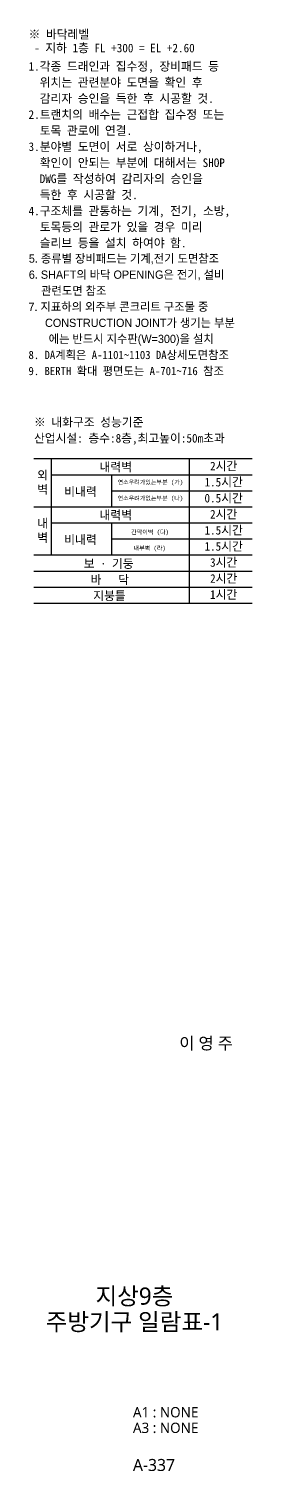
# Model space of a CAD drawing. Header units: millimetres. Extents: x 44458437 to 44690236, y -875268 to -822803.
# Drawn here: x 44562717 to 44566600, y -851886 to -826741 of the extents above; entities that cross this region are included whole.
import ezdxf
from ezdxf.enums import TextEntityAlignment as Align

# ---------------------------------------------------------------- set-up
doc = ezdxf.new("R2010")
doc.units = ezdxf.units.MM
doc.header["$MEASUREMENT"] = 0
doc.layers.get('0').update_dxf_attribs({"linetype": 'CONTINUOUS'})
for name, color, linetype, lineweight in [('A-BORD-TEXT', 3, 'CONTINUOUS', 25), ('A-MKXX-NAME', 3, 'CONTINUOUS', 25), ('A-XXXX-TXT1', 3, 'CONTINUOUS', 25), ('A-XXXX-TXT2', 3, 'CONTINUOUS', 25)]:
    doc.layers.add(name, color=color, linetype=linetype, lineweight=lineweight)
doc.layers.add('T', color=3, linetype='CONTINUOUS')
doc.styles.add('돋움', font='')
doc.styles.add('돋움체', font='')
doc.styles.add('돋음', font='')
doc.styles.add('맑은 고딕', font='H2GTRE.TTF')
doc.styles.add('맑은고딕', font='malgun.ttf')
doc.styles.get('돋움').set_extended_font_data('DotumChe')
doc.styles.get('돋움체').set_extended_font_data('DotumChe')
doc.styles.get('돋음').set_extended_font_data('Dotum')

msp = doc.modelspace()

# ---------------------------------------------------------------- linework, layer by layer
for points in [[(44562805, -834233.6), (44566600, -834233.6)], [(44563105, -834233.6), (44563105, -835913.6)], [(44565505, -834233.6), (44565505, -836753.6)], [(44563105, -834513.6), (44566600, -834513.6)], [(44564155, -834513.6), (44564155, -835073.6)], [(44564155, -834793.6), (44566600, -834793.6)], [(44562805, -835073.6), (44566600, -835073.6)], [(44563105, -835353.6), (44566600, -835353.6)], [(44564155, -835353.6), (44564155, -835913.6)], [(44564155, -835633.6), (44566600, -835633.6)], [(44562805, -835913.6), (44566600, -835913.6)], [(44562805, -836193.6), (44566600, -836193.6)], [(44562805, -836473.6), (44566600, -836473.6)], [(44562805, -836753.6), (44566600, -836753.6)]]:
    msp.add_lwpolyline(points)

# ---------------------------------------------------------------- texts
at = {"layer": 'A-BORD-TEXT', "style": '맑은고딕'}
msp.add_text('이 영 주', height=210, dxfattribs=at).set_placement((44566265.4, -844531.8), align=Align.RIGHT)
for s, p in [('지상9층', (44564552.5, -848833.6)), ('주방기구 일람표-1', (44564552.5, -849283.6))]:
    msp.add_text(s, height=300, dxfattribs=at).set_placement(p, align=Align.MIDDLE_CENTER)
at = {"layer": 'A-MKXX-NAME', "style": '돋움체'}
for s, p in [('※ 바닥레벨', (44562710.7, -826910.4)), (' - 지하 1층 FL +300 = EL +2.60', (44562710.7, -827150.4))]:
    msp.add_text(s, height=150, dxfattribs=at).set_placement(p)
at = {"layer": 'A-XXXX-TXT1', "style": '맑은고딕'}
for s, height, p in [('A1 : NONE', 180, (44564526.7, -850949)), ('A3 : NONE', 180, (44564526.7, -851221.1)), ('A-337', 210, (44564526.7, -851883.3))]:
    msp.add_text(s, height=height, dxfattribs=at).set_placement(p)
at = {"layer": 'A-XXXX-TXT2', "style": '돋움체'}
for s, p in [('1.각종 드래인과 집수정, 장비패드 등', (44562710.7, -827395.4)), ('  위치는 관련분야 도면을 확인 후', (44562710.7, -827675.4)), ('  감리자 승인을 득한 후 시공할 것.', (44562710.7, -827955.4)), ('2.트랜치의 배수는 근접합 집수정 또는', (44562710.7, -828235.4)), ('  토목 관로에 연결.', (44562710.7, -828515.4)), ('3.분야별 도면이 서로 상이하거나, ', (44562710.7, -828795.4)), ('  확인이 안되는 부분에 대해서는 SHOP', (44562710.7, -829075.4)), ('  DWG를 작성하여 감리자의 승인을', (44562710.7, -829355.4)), ('  득한 후 시공할 것.', (44562710.7, -829635.4)), ('4.구조체를 관통하는 기계, 전기, 소방,', (44562710.7, -829915.4)), ('  토목등의 관로가 있을 경우 미리', (44562710.7, -830195.4)), ('  슬리브 등을 설치 하여야 함.', (44562710.7, -830475.4)), ('※ 내화구조 성능기준', (44562805, -833598.6)), ('산업시설: 층수:8층,최고높이:50m초과', (44562805, -833878.6))]:
    msp.add_text(s, height=150, dxfattribs=at).set_placement(p, align=Align.MIDDLE_LEFT)
for s, height, p in [('내력벽', 150, (44564228, -834378.6)), ('2시간', 150, (44566105, -834363.6)), ('1.5시간', 150, (44566105, -834643.6)), ('비내력', 150, (44563613, -834808.6)), ('연소우려가있는부분 (가)', 75, (44564830.6, -834643.6)), ('연소우려가없는부분 (나)', 75, (44564830.6, -834923.6)), ('0.5시간', 150, (44566105, -834923.6)), ('내력벽', 150, (44564228, -835218.6)), ('2시간', 150, (44566105, -835203.6)), ('비내력', 150, (44563613, -835648.6)), ('간막이벽 (다)', 75, (44564824.8, -835513.6)), ('1.5시간', 150, (44566105, -835483.6)), ('내부벽 (라)', 75, (44564817.6, -835793.6)), ('1.5시간', 150, (44566105, -835763.6)), ('보 · 기둥', 150, (44564104.9, -836066.1)), ('3시간', 150, (44566105, -836043.6)), ('바   닥', 150, (44564123.9, -836346.1)), ('2시간', 150, (44566105, -836323.6)), ('지붕틀', 150, (44564118.2, -836626.1)), ('1시간', 150, (44566105, -836603.6))]:
    msp.add_text(s, height=height, dxfattribs=at).set_placement(p, align=Align.MIDDLE_CENTER)
at = {"layer": 'A-XXXX-TXT2', "char_height": 150, "attachment_point": 5, "style": '맑은 고딕'}
for s, width, insert in [('{\\fDotumChe|b0|i0|c129|p49;외\\P벽}', 996.018, (44562954.7, -834656.2)), ('{\\fDotumChe|b0|i0|c129|p49;내\\P벽}', 1000, (44562955, -835496.2))]:
    msp.add_mtext_dynamic_manual_height_columns(s, width=width, gutter_width=5000, heights=[0], dxfattribs=dict(at, insert=insert))
at = {"layer": 'T'}
for s, style, p in [('5. 종류별 장비패드는 기계,전기 도면참조', '돋음', (44562715, -830818.4)), ('6. SHAFT의 바닥 OPENING은 전기, 설비', '돋음', (44562715, -831098.4)), ('   관련도면 참조', '돋음', (44562771.9, -831378.4)), ('7. 지표하의 외주부 콘크리트 구조물 중 ', '돋음', (44562709.1, -831658.4)), ('    CONSTRUCTION JOINT가 생기는 부분', '돋음', (44562787.7, -831938.4)), ('에는 반드시 지수판(W=300)을 설치', '돋음', (44563060.3, -832218.4)), ('8. DA계획은 A-1101~1103 DA상세도면참조 ', '돋움', (44562709.1, -832498.4)), ('9. BERTH 확대 평면도는 A-701~716 참조', '돋움', (44562709.1, -832778.4))]:
    msp.add_text(s, height=144, dxfattribs=dict(at, style=style)).set_placement(p)

doc.saveas('drawing.dxf')
